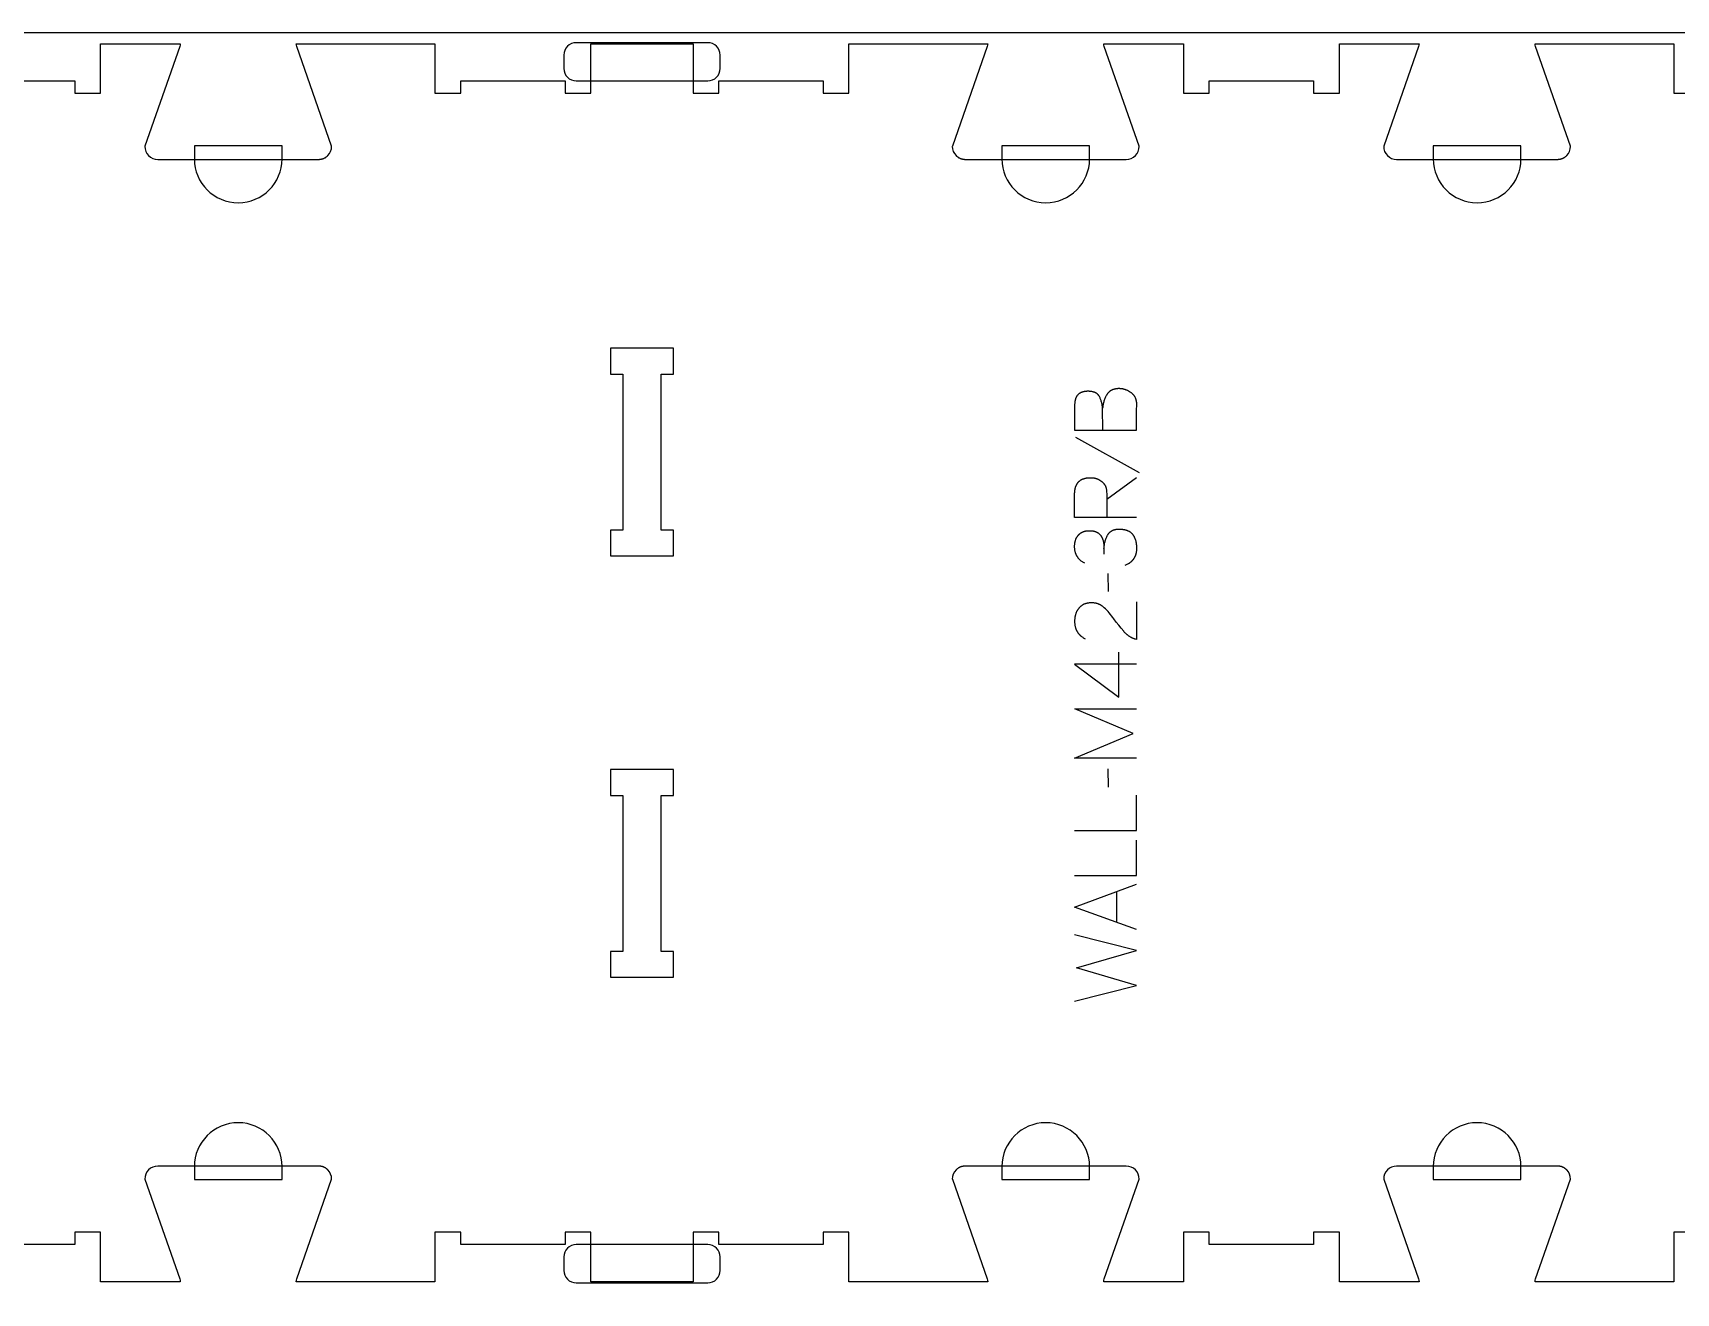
# Model space of a CAD drawing. Extents: x 0 to 4485, y 0 to 10771.
# Drawn here: x 1592 to 2388, y 6279 to 6889 of the extents above; entities that cross this region are included whole.
import ezdxf

# ---------------------------------------------------------------- set-up
doc = ezdxf.new("R2010")
doc.units = 0
for name, color, linetype in [('0_SHEET_SPRUCEPLY_2440X122', 1, 'CONTINUOUS'), ('1_ANYTOOL_1MMDEEP_LABELS_S', 2, 'CONTINUOUS'), ('3_ANYTOOL_CUTTHROUGH_INSID', 4, 'CONTINUOUS'), ('4_ANYTOOL_CUTTHROUGH_OUTSI', 5, 'CONTINUOUS'), ('5_ANYTOOL_HALF_MILL_9MM_IN', 3, 'CONTINUOUS')]:
    doc.layers.add(name, color=color, linetype=linetype)

msp = doc.modelspace()

# ---------------------------------------------------------------- linework, layer by layer
at = {"layer": '0_SHEET_SPRUCEPLY_2440X122'}
msp.add_lwpolyline([(371.7, 6889.42), (371.7, 5669.42), (2811.7, 5669.42), (2811.7, 6889.42)], close=True, dxfattribs=at)
at = {"layer": '1_ANYTOOL_1MMDEEP_LABELS_S', "color": 2}
for points in [[(2096.23, 6697.09), (2126.23, 6697.09), (2126.23, 6706.78), (2126.32, 6709.31), (2126.32, 6709.54), (2126.32, 6709.76), (2126.32, 6709.99), (2126.3, 6710.21), (2126.29, 6710.42), (2126.26, 6710.63), (2126.24, 6710.84), (2126.2, 6711.05), (2126.16, 6711.25), (2126.12, 6711.46), (2126.07, 6711.65), (2126.01, 6711.85), (2125.95, 6712.04), (2125.88, 6712.23), (2125.81, 6712.41), (2125.73, 6712.59), (2125.65, 6712.77), (2125.56, 6712.95), (2125.46, 6713.12), (2125.36, 6713.29), (2125.26, 6713.45), (2125.15, 6713.62), (2125.03, 6713.78), (2124.91, 6713.93), (2124.78, 6714.09), (2124.64, 6714.24), (2124.5, 6714.38), (2124.36, 6714.53), (2124.21, 6714.67), (2124.05, 6714.81), (2123.89, 6714.94), (2123.72, 6715.07), (2123.55, 6715.2), (2123.38, 6715.32), (2123.21, 6715.44), (2123.03, 6715.56), (2122.86, 6715.67), (2122.68, 6715.78), (2122.51, 6715.88), (2122.33, 6715.98), (2122.15, 6716.08), (2121.97, 6716.17), (2121.78, 6716.26), (2121.6, 6716.34), (2121.42, 6716.42), (2121.23, 6716.49), (2121.05, 6716.57), (2120.86, 6716.63), (2120.67, 6716.69), (2120.48, 6716.75), (2120.29, 6716.81), (2120.1, 6716.86), (2119.9, 6716.91), (2119.71, 6716.95), (2119.51, 6716.99), (2119.32, 6717.02), (2119.12, 6717.05), (2118.92, 6717.08), (2118.72, 6717.1), (2118.52, 6717.12), (2118.32, 6717.13), (2118.11, 6717.14), (2117.91, 6717.15), (2117.7, 6717.15), (2117.45, 6717.15), (2117.2, 6717.14), (2116.96, 6717.13), (2116.72, 6717.11), (2116.49, 6717.08), (2116.26, 6717.05), (2116.03, 6717.01), (2115.81, 6716.97), (2115.59, 6716.92), (2115.38, 6716.87), (2115.17, 6716.81), (2114.97, 6716.74), (2114.77, 6716.67), (2114.58, 6716.59), (2114.39, 6716.51), (2114.2, 6716.42), (2114.11, 6716.38), (2114.02, 6716.33), (2113.94, 6716.28), (2113.85, 6716.23), (2113.76, 6716.18), (2113.68, 6716.12), (2113.59, 6716.07), (2113.51, 6716.01), (2113.43, 6715.96), (2113.35, 6715.9), (2113.27, 6715.84), (2113.19, 6715.77), (2113.11, 6715.71), (2113.03, 6715.65), (2112.96, 6715.58), (2112.89, 6715.51), (2112.81, 6715.44), (2112.74, 6715.37), (2112.67, 6715.3), (2112.6, 6715.23), (2112.53, 6715.15), (2112.46, 6715.08), (2112.33, 6714.92), (2112.21, 6714.76), (2112.08, 6714.59), (2111.97, 6714.42), (2111.85, 6714.24), (2111.64, 6713.87), (2111.43, 6713.5), (2111.24, 6713.12), (2111.06, 6712.73), (2110.89, 6712.34), (2110.73, 6711.94), (2110.58, 6711.54), (2110.44, 6711.13), (2110.32, 6710.71), (2110.21, 6710.29), (2110.11, 6709.87), (2110.02, 6709.43), (2109.94, 6708.99), (2109.87, 6708.55), (2109.82, 6708.1), (2109.77, 6707.64)], [(2109.9, 6697.09), (2109.77, 6707.64), (2109.74, 6708.04), (2109.7, 6708.43), (2109.65, 6708.82), (2109.6, 6709.2), (2109.53, 6709.58), (2109.45, 6709.95), (2109.37, 6710.31), (2109.28, 6710.67), (2109.17, 6711.03), (2109.06, 6711.38), (2108.94, 6711.72), (2108.81, 6712.06), (2108.68, 6712.39), (2108.53, 6712.72), (2108.37, 6713.04), (2108.21, 6713.36), (2108.17, 6713.44), (2108.12, 6713.51), (2108.08, 6713.59), (2108.03, 6713.66), (2107.98, 6713.74), (2107.93, 6713.81), (2107.88, 6713.88), (2107.83, 6713.95), (2107.77, 6714.01), (2107.72, 6714.08), (2107.66, 6714.15), (2107.6, 6714.21), (2107.55, 6714.27), (2107.48, 6714.34), (2107.42, 6714.4), (2107.36, 6714.46), (2107.29, 6714.51), (2107.23, 6714.57), (2107.16, 6714.63), (2107.09, 6714.68), (2107.02, 6714.73), (2106.95, 6714.79), (2106.88, 6714.84), (2106.8, 6714.89), (2106.73, 6714.93), (2106.65, 6714.98), (2106.57, 6715.03), (2106.49, 6715.07), (2106.41, 6715.12), (2106.33, 6715.16), (2106.24, 6715.2), (2106.16, 6715.24), (2106.07, 6715.28), (2105.98, 6715.32), (2105.8, 6715.39), (2105.62, 6715.45), (2105.43, 6715.51), (2105.23, 6715.57), (2105.03, 6715.62), (2104.82, 6715.67), (2104.61, 6715.71), (2104.39, 6715.75), (2104.16, 6715.78), (2103.93, 6715.8), (2103.7, 6715.83), (2103.46, 6715.84), (2103.21, 6715.86), (2102.96, 6715.86), (2102.7, 6715.87), (2102.3, 6715.86), (2102.11, 6715.85), (2101.92, 6715.84), (2101.73, 6715.83), (2101.55, 6715.81), (2101.36, 6715.79), (2101.19, 6715.76), (2101.01, 6715.73), (2100.84, 6715.7), (2100.67, 6715.67), (2100.5, 6715.63), (2100.34, 6715.59), (2100.18, 6715.55), (2100.02, 6715.5), (2099.87, 6715.45), (2099.72, 6715.39), (2099.57, 6715.34), (2099.43, 6715.28), (2099.29, 6715.21), (2099.15, 6715.15), (2099.02, 6715.08), (2098.89, 6715), (2098.76, 6714.93), (2098.63, 6714.85), (2098.51, 6714.76), (2098.39, 6714.68), (2098.28, 6714.59), (2098.17, 6714.49), (2098.06, 6714.4), (2097.95, 6714.3), (2097.85, 6714.19), (2097.75, 6714.09), (2097.65, 6713.98), (2097.56, 6713.87), (2097.47, 6713.75), (2097.38, 6713.63), (2097.3, 6713.51), (2097.22, 6713.38), (2097.14, 6713.25), (2097.07, 6713.12), (2097, 6712.99), (2096.93, 6712.85), (2096.86, 6712.71), (2096.8, 6712.56), (2096.74, 6712.41), (2096.69, 6712.26), (2096.64, 6712.11), (2096.59, 6711.95), (2096.54, 6711.79), (2096.5, 6711.62), (2096.46, 6711.45), (2096.42, 6711.28), (2096.39, 6711.11), (2096.36, 6710.93), (2096.33, 6710.75), (2096.31, 6710.56), (2096.29, 6710.38), (2096.27, 6710.18), (2096.26, 6709.99), (2096.24, 6709.59), (2096.23, 6709.18), (2096.23, 6697.09)], [(2096.7, 6693.67), (2127.47, 6676.48)], [(2126.23, 6654.71), (2096.23, 6654.71), (2096.23, 6666.07), (2096.24, 6666.56), (2096.26, 6667.03), (2096.28, 6667.26), (2096.3, 6667.49), (2096.32, 6667.71), (2096.35, 6667.93), (2096.39, 6668.15), (2096.42, 6668.36), (2096.46, 6668.57), (2096.51, 6668.78), (2096.55, 6668.98), (2096.61, 6669.17), (2096.66, 6669.36), (2096.72, 6669.55), (2096.78, 6669.74), (2096.85, 6669.92), (2096.92, 6670.1), (2097, 6670.27), (2097.08, 6670.44), (2097.16, 6670.6), (2097.24, 6670.77), (2097.33, 6670.92), (2097.43, 6671.08), (2097.53, 6671.23), (2097.63, 6671.37), (2097.73, 6671.52), (2097.84, 6671.65), (2097.95, 6671.79), (2098.07, 6671.92), (2098.19, 6672.04), (2098.32, 6672.17), (2098.44, 6672.29), (2098.58, 6672.4), (2098.71, 6672.51), (2098.85, 6672.62), (2099, 6672.72), (2099.14, 6672.82), (2099.29, 6672.92), (2099.45, 6673.01), (2099.61, 6673.1), (2099.77, 6673.18), (2099.94, 6673.26), (2100.11, 6673.33), (2100.28, 6673.41), (2100.46, 6673.47), (2100.64, 6673.54), (2100.83, 6673.6), (2101.02, 6673.66), (2101.21, 6673.71), (2101.41, 6673.76), (2101.61, 6673.8), (2101.81, 6673.84), (2102.02, 6673.88), (2102.24, 6673.91), (2102.45, 6673.94), (2102.67, 6673.97), (2102.9, 6673.99), (2103.12, 6674.01), (2103.59, 6674.03), (2104.07, 6674.04), (2104.25, 6674.04), (2104.43, 6674.03), (2104.6, 6674.02), (2104.77, 6674.01), (2104.95, 6673.99), (2105.12, 6673.97), (2105.29, 6673.95), (2105.46, 6673.93), (2105.63, 6673.9), (2105.8, 6673.86), (2105.96, 6673.83), (2106.13, 6673.79), (2106.29, 6673.74), (2106.46, 6673.7), (2106.62, 6673.65), (2106.78, 6673.59), (2106.95, 6673.54), (2107.11, 6673.47), (2107.27, 6673.41), (2107.43, 6673.34), (2107.58, 6673.27), (2107.74, 6673.2), (2107.9, 6673.12), (2108.05, 6673.04), (2108.21, 6672.95), (2108.36, 6672.86), (2108.51, 6672.77), (2108.66, 6672.68), (2108.81, 6672.58), (2108.96, 6672.47), (2109.11, 6672.37), (2109.26, 6672.26), (2109.4, 6672.15), (2109.55, 6672.03), (2109.68, 6671.91), (2109.81, 6671.8), (2109.94, 6671.67), (2110.06, 6671.55), (2110.18, 6671.42), (2110.3, 6671.29), (2110.41, 6671.16), (2110.51, 6671.03), (2110.61, 6670.89), (2110.71, 6670.75), (2110.8, 6670.61), (2110.89, 6670.47), (2110.97, 6670.32), (2111.05, 6670.17), (2111.12, 6670.02), (2111.19, 6669.87), (2111.26, 6669.72), (2111.32, 6669.56), (2111.38, 6669.4), (2111.43, 6669.24), (2111.47, 6669.07), (2111.52, 6668.9), (2111.56, 6668.73), (2111.59, 6668.56), (2111.62, 6668.39), (2111.65, 6668.21), (2111.67, 6668.03), (2111.68, 6667.85), (2111.69, 6667.67), (2111.77, 6665.74), (2111.79, 6663.71), (2111.79, 6654.75)], [(2111.79, 6663.71), (2126.27, 6674.17)], [(2101.16, 6632.59), (2100.86, 6632.75), (2100.56, 6632.92), (2100.28, 6633.09), (2100, 6633.27), (2099.74, 6633.45), (2099.48, 6633.64), (2099.24, 6633.84), (2099.12, 6633.94), (2099, 6634.04), (2098.89, 6634.14), (2098.78, 6634.25), (2098.67, 6634.35), (2098.56, 6634.46), (2098.46, 6634.57), (2098.35, 6634.68), (2098.25, 6634.8), (2098.16, 6634.91), (2098.06, 6635.03), (2097.97, 6635.14), (2097.88, 6635.26), (2097.79, 6635.38), (2097.71, 6635.51), (2097.62, 6635.63), (2097.54, 6635.76), (2097.46, 6635.88), (2097.39, 6636.01), (2097.31, 6636.14), (2097.24, 6636.27), (2097.17, 6636.41), (2097.11, 6636.54), (2097.04, 6636.68), (2096.98, 6636.82), (2096.92, 6636.96), (2096.87, 6637.1), (2096.81, 6637.24), (2096.76, 6637.39), (2096.71, 6637.53), (2096.67, 6637.68), (2096.62, 6637.83), (2096.54, 6638.13), (2096.47, 6638.44), (2096.4, 6638.76), (2096.35, 6639.08), (2096.31, 6639.41), (2096.27, 6639.74), (2096.25, 6640.08), (2096.24, 6640.43), (2096.23, 6640.78), (2096.23, 6640.99), (2096.24, 6641.2), (2096.25, 6641.4), (2096.26, 6641.61), (2096.28, 6641.81), (2096.3, 6642.01), (2096.32, 6642.2), (2096.35, 6642.39), (2096.38, 6642.58), (2096.42, 6642.77), (2096.45, 6642.96), (2096.5, 6643.14), (2096.54, 6643.32), (2096.59, 6643.5), (2096.65, 6643.68), (2096.7, 6643.85), (2096.76, 6644.02), (2096.83, 6644.19), (2096.9, 6644.36), (2096.97, 6644.52), (2097.04, 6644.68), (2097.12, 6644.84), (2097.21, 6644.99), (2097.29, 6645.15), (2097.38, 6645.3), (2097.48, 6645.45), (2097.57, 6645.59), (2097.67, 6645.74), (2097.78, 6645.88), (2097.89, 6646.02), (2098, 6646.15), (2098.12, 6646.29), (2098.24, 6646.42), (2098.36, 6646.54), (2098.48, 6646.67), (2098.61, 6646.78), (2098.74, 6646.9), (2098.88, 6647.01), (2099.02, 6647.11), (2099.16, 6647.21), (2099.3, 6647.31), (2099.45, 6647.4), (2099.6, 6647.49), (2099.75, 6647.57), (2099.91, 6647.65), (2100.07, 6647.73), (2100.23, 6647.8), (2100.4, 6647.87), (2100.57, 6647.93), (2100.74, 6647.99), (2100.92, 6648.04), (2101.09, 6648.09), (2101.27, 6648.14), (2101.46, 6648.18), (2101.65, 6648.22), (2101.84, 6648.25), (2102.03, 6648.28), (2102.23, 6648.31), (2102.43, 6648.33), (2102.63, 6648.34), (2102.84, 6648.35), (2103.05, 6648.36), (2103.26, 6648.37), (2103.82, 6648.36), (2104.15, 6648.35), (2104.47, 6648.33), (2104.78, 6648.29), (2105.09, 6648.25), (2105.23, 6648.23), (2105.38, 6648.2), (2105.52, 6648.17), (2105.66, 6648.14), (2105.79, 6648.11), (2105.93, 6648.08), (2106.06, 6648.04), (2106.19, 6648), (2106.31, 6647.96), (2106.44, 6647.91), (2106.56, 6647.87), (2106.68, 6647.82), (2106.79, 6647.77), (2106.91, 6647.72), (2107.02, 6647.66), (2107.12, 6647.6), (2107.23, 6647.54), (2107.33, 6647.48), (2107.43, 6647.42), (2107.53, 6647.35), (2107.62, 6647.28), (2107.72, 6647.21), (2107.9, 6647.06), (2108.07, 6646.91), (2108.23, 6646.76), (2108.39, 6646.6), (2108.47, 6646.51), (2108.54, 6646.43), (2108.62, 6646.35), (2108.69, 6646.26), (2108.76, 6646.18), (2108.83, 6646.09), (2108.89, 6646), (2108.96, 6645.91), (2109.02, 6645.82), (2109.08, 6645.73), (2109.14, 6645.64), (2109.2, 6645.54), (2109.26, 6645.45), (2109.32, 6645.35), (2109.37, 6645.26), (2109.42, 6645.16), (2109.47, 6645.06), (2109.52, 6644.96), (2109.57, 6644.86), (2109.61, 6644.76), (2109.65, 6644.65), (2109.7, 6644.55), (2109.77, 6644.34), (2109.85, 6644.12), (2109.92, 6643.9), (2109.98, 6643.68), (2110.04, 6643.46), (2110.09, 6643.24), (2110.15, 6643.01), (2110.19, 6642.78), (2110.23, 6642.55), (2110.27, 6642.32), (2110.31, 6642.09), (2110.34, 6641.85), (2110.36, 6641.61), (2110.38, 6641.37), (2110.4, 6641.12), (2110.41, 6640.88), (2110.42, 6640.63), (2110.46, 6636.92)], [(2110.46, 6639.71), (2110.49, 6640.15), (2110.52, 6640.58), (2110.57, 6641.01), (2110.63, 6641.43), (2110.7, 6641.85), (2110.78, 6642.27), (2110.88, 6642.68), (2110.98, 6643.08), (2111.09, 6643.49), (2111.22, 6643.88), (2111.35, 6644.28), (2111.5, 6644.67), (2111.66, 6645.05), (2111.83, 6645.43), (2112.01, 6645.81), (2112.2, 6646.18), (2112.3, 6646.36), (2112.4, 6646.54), (2112.45, 6646.62), (2112.51, 6646.71), (2112.57, 6646.79), (2112.62, 6646.87), (2112.68, 6646.95), (2112.74, 6647.03), (2112.81, 6647.11), (2112.87, 6647.19), (2112.93, 6647.26), (2113, 6647.33), (2113.06, 6647.4), (2113.13, 6647.47), (2113.2, 6647.54), (2113.27, 6647.61), (2113.34, 6647.68), (2113.41, 6647.74), (2113.49, 6647.8), (2113.56, 6647.86), (2113.64, 6647.92), (2113.72, 6647.98), (2113.79, 6648.04), (2113.87, 6648.09), (2113.95, 6648.15), (2114.04, 6648.2), (2114.12, 6648.25), (2114.2, 6648.3), (2114.29, 6648.35), (2114.38, 6648.4), (2114.46, 6648.44), (2114.55, 6648.49), (2114.64, 6648.53), (2114.73, 6648.57), (2114.83, 6648.61), (2114.92, 6648.65), (2115.11, 6648.72), (2115.31, 6648.79), (2115.51, 6648.85), (2115.72, 6648.9), (2115.93, 6648.95), (2116.14, 6649), (2116.36, 6649.03), (2116.59, 6649.07), (2116.82, 6649.09), (2117.05, 6649.11), (2117.29, 6649.13), (2117.54, 6649.13), (2117.79, 6649.14), (2118.07, 6649.13), (2118.34, 6649.13), (2118.61, 6649.12), (2118.87, 6649.1), (2119.13, 6649.08), (2119.39, 6649.05), (2119.64, 6649.02), (2119.88, 6648.98), (2120.12, 6648.94), (2120.35, 6648.89), (2120.58, 6648.84), (2120.81, 6648.79), (2121.03, 6648.73), (2121.24, 6648.66), (2121.45, 6648.59), (2121.66, 6648.52), (2121.86, 6648.44), (2122.05, 6648.35), (2122.24, 6648.26), (2122.43, 6648.17), (2122.61, 6648.07), (2122.78, 6647.96), (2122.95, 6647.85), (2123.12, 6647.74), (2123.28, 6647.62), (2123.43, 6647.5), (2123.58, 6647.37), (2123.66, 6647.3), (2123.73, 6647.23), (2123.8, 6647.17), (2123.87, 6647.1), (2123.94, 6647.02), (2124, 6646.95), (2124.07, 6646.88), (2124.13, 6646.8), (2124.26, 6646.65), (2124.38, 6646.49), (2124.5, 6646.33), (2124.61, 6646.17), (2124.72, 6646), (2124.83, 6645.83), (2124.93, 6645.66), (2125.03, 6645.48), (2125.12, 6645.3), (2125.21, 6645.11), (2125.3, 6644.92), (2125.38, 6644.73), (2125.46, 6644.53), (2125.54, 6644.33), (2125.61, 6644.13), (2125.67, 6643.93), (2125.74, 6643.72), (2125.8, 6643.5), (2125.85, 6643.29), (2125.91, 6643.07), (2125.95, 6642.84), (2126, 6642.61), (2126.04, 6642.38), (2126.08, 6642.15), (2126.11, 6641.91), (2126.16, 6641.42), (2126.2, 6640.92), (2126.22, 6640.41), (2126.23, 6639.88), (2126.23, 6639.5), (2126.21, 6639.12), (2126.18, 6638.76), (2126.14, 6638.4), (2126.09, 6638.05), (2126.06, 6637.88), (2126.03, 6637.7), (2126, 6637.54), (2125.96, 6637.37), (2125.92, 6637.2), (2125.87, 6637.04), (2125.83, 6636.88), (2125.78, 6636.72), (2125.73, 6636.56), (2125.67, 6636.41), (2125.62, 6636.25), (2125.56, 6636.1), (2125.49, 6635.95), (2125.43, 6635.81), (2125.36, 6635.66), (2125.29, 6635.52), (2125.22, 6635.37), (2125.14, 6635.23), (2125.06, 6635.1), (2124.98, 6634.96), (2124.89, 6634.83), (2124.81, 6634.69), (2124.72, 6634.56), (2124.62, 6634.44), (2124.53, 6634.31), (2124.43, 6634.18), (2124.33, 6634.06), (2124.22, 6633.94), (2124.11, 6633.82), (2124, 6633.71), (2123.89, 6633.59), (2123.78, 6633.48), (2123.66, 6633.37), (2123.54, 6633.26), (2123.41, 6633.15), (2123.29, 6633.05), (2123.16, 6632.94), (2123.02, 6632.84), (2122.89, 6632.74), (2122.75, 6632.64), (2122.61, 6632.55), (2122.47, 6632.45), (2122.32, 6632.36), (2122.17, 6632.27), (2121.87, 6632.1), (2121.55, 6631.93), (2121.22, 6631.77), (2120.88, 6631.62), (2120.53, 6631.48)], [(2112.35, 6627.62), (2112.43, 6618.84)], [(2126.19, 6613.91), (2126.15, 6595.61), (2125.69, 6595.76), (2125.47, 6595.83), (2125.24, 6595.92), (2125.02, 6596), (2124.81, 6596.09), (2124.59, 6596.18), (2124.38, 6596.28), (2124.17, 6596.38), (2123.96, 6596.48), (2123.76, 6596.59), (2123.55, 6596.7), (2123.35, 6596.81), (2123.15, 6596.93), (2122.96, 6597.05), (2122.76, 6597.18), (2122.57, 6597.31), (2122.39, 6597.44), (2122.2, 6597.57), (2122.02, 6597.71), (2121.83, 6597.86), (2121.65, 6598), (2121.48, 6598.15), (2121.3, 6598.3), (2121.13, 6598.46), (2120.96, 6598.62), (2120.8, 6598.79), (2120.63, 6598.95), (2120.47, 6599.12), (2120.31, 6599.3), (2120, 6599.66), (2118.78, 6601.13), (2117.59, 6602.63), (2116.43, 6604.13), (2115.3, 6605.66), (2114.74, 6606.41), (2114.17, 6607.15), (2113.59, 6607.86), (2113.01, 6608.55), (2112.42, 6609.21), (2111.81, 6609.86), (2111.21, 6610.48), (2110.59, 6611.08), (2110.43, 6611.23), (2110.27, 6611.37), (2110.11, 6611.5), (2109.95, 6611.63), (2109.78, 6611.76), (2109.62, 6611.88), (2109.45, 6612), (2109.27, 6612.11), (2109.1, 6612.22), (2108.92, 6612.32), (2108.74, 6612.42), (2108.56, 6612.52), (2108.38, 6612.61), (2108.19, 6612.69), (2108, 6612.77), (2107.81, 6612.85), (2107.62, 6612.92), (2107.43, 6612.99), (2107.23, 6613.05), (2107.03, 6613.11), (2106.83, 6613.16), (2106.62, 6613.21), (2106.42, 6613.25), (2106.21, 6613.29), (2106, 6613.32), (2105.79, 6613.35), (2105.57, 6613.38), (2105.35, 6613.4), (2105.13, 6613.42), (2104.91, 6613.43), (2104.69, 6613.44), (2104.46, 6613.44), (2104.21, 6613.43), (2103.96, 6613.43), (2103.72, 6613.42), (2103.48, 6613.4), (2103.25, 6613.38), (2103.02, 6613.35), (2102.79, 6613.32), (2102.57, 6613.28), (2102.35, 6613.24), (2102.13, 6613.19), (2101.92, 6613.14), (2101.71, 6613.08), (2101.5, 6613.02), (2101.3, 6612.95), (2101.11, 6612.88), (2100.91, 6612.81), (2100.72, 6612.72), (2100.54, 6612.64), (2100.36, 6612.55), (2100.18, 6612.45), (2100, 6612.35), (2099.83, 6612.24), (2099.66, 6612.13), (2099.5, 6612.02), (2099.34, 6611.89), (2099.19, 6611.77), (2099.03, 6611.64), (2098.89, 6611.5), (2098.74, 6611.36), (2098.6, 6611.22), (2098.46, 6611.06), (2098.33, 6610.91), (2098.2, 6610.75), (2098.08, 6610.59), (2097.96, 6610.42), (2097.84, 6610.26), (2097.73, 6610.09), (2097.62, 6609.91), (2097.51, 6609.74), (2097.41, 6609.56), (2097.32, 6609.38), (2097.22, 6609.2), (2097.14, 6609.01), (2097.05, 6608.83), (2096.97, 6608.64), (2096.9, 6608.44), (2096.82, 6608.25), (2096.76, 6608.05), (2096.69, 6607.85), (2096.63, 6607.64), (2096.58, 6607.44), (2096.53, 6607.23), (2096.48, 6607.02), (2096.44, 6606.8), (2096.4, 6606.59), (2096.36, 6606.37), (2096.33, 6606.15), (2096.3, 6605.92), (2096.28, 6605.7), (2096.26, 6605.47), (2096.25, 6605.23), (2096.24, 6605), (2096.23, 6604.52), (2096.24, 6604.16), (2096.25, 6603.8), (2096.28, 6603.44), (2096.31, 6603.1), (2096.36, 6602.76), (2096.41, 6602.42), (2096.48, 6602.1), (2096.55, 6601.77), (2096.63, 6601.46), (2096.68, 6601.31), (2096.73, 6601.15), (2096.78, 6601), (2096.83, 6600.85), (2096.89, 6600.7), (2096.95, 6600.56), (2097.01, 6600.41), (2097.07, 6600.27), (2097.14, 6600.13), (2097.21, 6599.99), (2097.28, 6599.85), (2097.35, 6599.71), (2097.43, 6599.58), (2097.51, 6599.44), (2097.59, 6599.31), (2097.67, 6599.18), (2097.76, 6599.05), (2097.84, 6598.93), (2097.94, 6598.8), (2098.03, 6598.68), (2098.12, 6598.56), (2098.22, 6598.44), (2098.32, 6598.32), (2098.43, 6598.2), (2098.53, 6598.08), (2098.64, 6597.97), (2098.75, 6597.86), (2098.87, 6597.75), (2098.98, 6597.64), (2099.1, 6597.53), (2099.22, 6597.43), (2099.34, 6597.32), (2099.6, 6597.12), (2099.86, 6596.92), (2100.14, 6596.73), (2100.42, 6596.55), (2100.71, 6596.37), (2101.02, 6596.2), (2101.33, 6596.04)], [(2126.23, 6583.69), (2096.19, 6583.74), (2117.57, 6567.71)], [(2117.57, 6567.71), (2117.57, 6589.48)], [(2126.23, 6538.14), (2096.23, 6538.14), (2124.6, 6550.14), (2096.36, 6562.14), (2126.23, 6562.14)], [(2112.35, 6532.99), (2112.43, 6524.21)], [(2096.23, 6503.25), (2126.23, 6503.25), (2126.23, 6520.35)], [(2096.23, 6481.44), (2126.23, 6481.44), (2126.23, 6498.54)], [(2126.23, 6455.21), (2096.23, 6466.09), (2126.23, 6477.15)], [(2116.67, 6458.68), (2116.67, 6473.59)], [(2096.23, 6420.49), (2126.23, 6428.21), (2097.13, 6436.65), (2126.23, 6445.14), (2096.23, 6452.64)]]:
    msp.add_lwpolyline(points, dxfattribs=at)
at = {"layer": '3_ANYTOOL_CUTTHROUGH_INSID', "color": 4}
for points in [[(1871.45, 6736.42), (1871.45, 6724.17), (1877.45, 6724.17), (1877.45, 6648.67), (1871.45, 6648.67), (1871.45, 6636.17), (1901.95, 6636.17), (1901.95, 6648.67), (1895.95, 6648.67), (1895.95, 6724.17), (1901.95, 6724.17), (1901.95, 6736.67), (1871.45, 6736.67)], [(1901.95, 6432.42), (1901.95, 6444.67), (1895.95, 6444.67), (1895.95, 6520.17), (1901.95, 6520.17), (1901.95, 6532.67), (1871.45, 6532.67), (1871.45, 6520.17), (1877.45, 6520.17), (1877.45, 6444.67), (1871.45, 6444.67), (1871.45, 6432.17), (1901.95, 6432.17)]]:
    msp.add_lwpolyline(points, close=True, dxfattribs=at)
at = {"layer": '4_ANYTOOL_CUTTHROUGH_OUTSI', "color": 5}
for points in [[(1561.45, 6866.17), (1611.95, 6866.17), (1611.95, 6860.17), (1624.45, 6860.17), (1624.45, 6884.17), (1663.05, 6884.17), (1663.05, 6884.17, -0.061485), (1662.82, 6882.78), (1645.92, 6834.51), (1645.91, 6834.47), (1645.91, 6834.42), (1645.91, 6834.42, 0.414214), (1652.16, 6828.17), (1730.16, 6828.17), (1730.31, 6828.17), (1730.46, 6828.18), (1730.61, 6828.19), (1730.76, 6828.2), (1730.91, 6828.22), (1731.06, 6828.24), (1731.21, 6828.26), (1731.36, 6828.29), (1731.51, 6828.32), (1731.66, 6828.36), (1731.81, 6828.4), (1731.96, 6828.44), (1732.11, 6828.49), (1732.26, 6828.54), (1732.4, 6828.59), (1732.55, 6828.65), (1732.69, 6828.71), (1732.83, 6828.77), (1732.97, 6828.84), (1733.11, 6828.91), (1733.24, 6828.99), (1733.38, 6829.07), (1733.51, 6829.15), (1733.64, 6829.23), (1733.76, 6829.32), (1733.89, 6829.41), (1734.01, 6829.5), (1734.13, 6829.6), (1734.24, 6829.7), (1734.36, 6829.8), (1734.47, 6829.9), (1734.57, 6830, 0.198912), (1736.41, 6834.42), (1736.41, 6834.47), (1736.39, 6834.51), (1719.49, 6882.78), (1719.49, 6882.78, -0.061485), (1719.26, 6884.17), (1786.45, 6884.17), (1786.45, 6860.17), (1798.95, 6860.17), (1798.95, 6866.17), (1849.45, 6866.17), (1849.45, 6860.17), (1861.95, 6860.17), (1861.95, 6884.17), (1911.45, 6884.17), (1911.45, 6860.17), (1923.95, 6860.17), (1923.95, 6866.17), (1974.45, 6866.17), (1974.45, 6860.17), (1986.95, 6860.17), (1986.95, 6884.17), (2054.14, 6884.17), (2054.14, 6884.17, -0.061485), (2053.91, 6882.78), (2037.01, 6834.51), (2037, 6834.47), (2037, 6834.42), (2037, 6834.42, 0.198912), (2038.83, 6830), (2038.94, 6829.9), (2039.05, 6829.8), (2039.16, 6829.7), (2039.28, 6829.6), (2039.4, 6829.5), (2039.52, 6829.41), (2039.64, 6829.32), (2039.77, 6829.23), (2039.9, 6829.15), (2040.03, 6829.07), (2040.16, 6828.99), (2040.3, 6828.91), (2040.43, 6828.84), (2040.57, 6828.77), (2040.71, 6828.71), (2040.86, 6828.65), (2041, 6828.59), (2041.15, 6828.54), (2041.29, 6828.49), (2041.44, 6828.44), (2041.59, 6828.4), (2041.74, 6828.36), (2041.89, 6828.32), (2042.04, 6828.29), (2042.19, 6828.26), (2042.34, 6828.24), (2042.5, 6828.22), (2042.65, 6828.2), (2042.8, 6828.19), (2042.95, 6828.18), (2043.1, 6828.17), (2043.25, 6828.17), (2121.25, 6828.17, 0.414214), (2127.5, 6834.42), (2127.5, 6834.47), (2127.49, 6834.51), (2110.59, 6882.78), (2110.59, 6882.78, -0.061485), (2110.35, 6884.17), (2148.95, 6884.17), (2148.95, 6860.17), (2161.45, 6860.17), (2161.45, 6866.17), (2211.95, 6866.17), (2211.95, 6860.17), (2224.45, 6860.17), (2224.45, 6884.17), (2263.05, 6884.17), (2263.05, 6884.17, -0.061485), (2262.82, 6882.78), (2245.92, 6834.51), (2245.91, 6834.47), (2245.91, 6834.42), (2245.91, 6834.42, 0.414214), (2252.16, 6828.17), (2330.16, 6828.17), (2330.31, 6828.17), (2330.46, 6828.18), (2330.61, 6828.19), (2330.76, 6828.2), (2330.91, 6828.22), (2331.06, 6828.24), (2331.21, 6828.26), (2331.36, 6828.29), (2331.51, 6828.32), (2331.66, 6828.36), (2331.81, 6828.4), (2331.96, 6828.44), (2332.11, 6828.49), (2332.26, 6828.54), (2332.4, 6828.59), (2332.55, 6828.65), (2332.69, 6828.71), (2332.83, 6828.77), (2332.97, 6828.84), (2333.11, 6828.91), (2333.24, 6828.99), (2333.38, 6829.07), (2333.51, 6829.15), (2333.64, 6829.23), (2333.76, 6829.32), (2333.89, 6829.41), (2334.01, 6829.5), (2334.13, 6829.6), (2334.24, 6829.7), (2334.36, 6829.8), (2334.47, 6829.9), (2334.57, 6830, 0.198912), (2336.41, 6834.42), (2336.41, 6834.47), (2336.39, 6834.51), (2319.49, 6882.78), (2319.49, 6882.78, -0.061485), (2319.26, 6884.17), (2386.45, 6884.17), (2386.45, 6860.17), (2398.95, 6860.17)], [(2398.95, 6308.67), (2386.45, 6308.67), (2386.45, 6284.67), (2336.7, 6284.67), (2319.26, 6284.67), (2319.26, 6284.67, -0.061485), (2319.49, 6286.06), (2336.39, 6334.34), (2336.41, 6334.38), (2336.41, 6334.42), (2336.41, 6334.42, 0.198912), (2334.57, 6338.84), (2334.47, 6338.95), (2334.36, 6339.05), (2334.24, 6339.15), (2334.13, 6339.25), (2334.01, 6339.34), (2333.89, 6339.44), (2333.76, 6339.53), (2333.64, 6339.61), (2333.51, 6339.7), (2333.38, 6339.78), (2333.24, 6339.86), (2333.11, 6339.93), (2332.97, 6340), (2332.83, 6340.07), (2332.69, 6340.14), (2332.55, 6340.2), (2332.4, 6340.26), (2332.26, 6340.31), (2332.11, 6340.36), (2331.96, 6340.41), (2331.81, 6340.45), (2331.66, 6340.49), (2331.51, 6340.52), (2331.36, 6340.56), (2331.21, 6340.58), (2331.06, 6340.61), (2330.91, 6340.63), (2330.76, 6340.64), (2330.61, 6340.66), (2330.46, 6340.67), (2330.31, 6340.67), (2330.16, 6340.67), (2252.16, 6340.67, 0.414214), (2245.91, 6334.42), (2245.91, 6334.38), (2245.92, 6334.34), (2262.82, 6286.06), (2262.82, 6286.06, -0.061485), (2263.05, 6284.67), (2224.45, 6284.67), (2224.45, 6308.67), (2211.95, 6308.67), (2211.95, 6302.67), (2161.45, 6302.67), (2161.45, 6308.67), (2148.95, 6308.67), (2148.95, 6284.67), (2110.35, 6284.67), (2110.35, 6284.67, -0.061485), (2110.59, 6286.06), (2127.49, 6334.34), (2127.5, 6334.38), (2127.5, 6334.42), (2127.5, 6334.42, 0.414214), (2121.25, 6340.67), (2043.25, 6340.67), (2043.1, 6340.67), (2042.95, 6340.67), (2042.8, 6340.66), (2042.65, 6340.64), (2042.5, 6340.63), (2042.34, 6340.61), (2042.19, 6340.58), (2042.04, 6340.56), (2041.89, 6340.52), (2041.74, 6340.49), (2041.59, 6340.45), (2041.44, 6340.41), (2041.29, 6340.36), (2041.15, 6340.31), (2041, 6340.26), (2040.86, 6340.2), (2040.71, 6340.14), (2040.57, 6340.07), (2040.43, 6340), (2040.3, 6339.93), (2040.16, 6339.86), (2040.03, 6339.78), (2039.9, 6339.7), (2039.77, 6339.61), (2039.64, 6339.53), (2039.52, 6339.44), (2039.4, 6339.34), (2039.28, 6339.25), (2039.16, 6339.15), (2039.05, 6339.05), (2038.94, 6338.95), (2038.83, 6338.84, 0.198912), (2037, 6334.42), (2037, 6334.38), (2037.01, 6334.34), (2053.91, 6286.06), (2053.91, 6286.06, -0.061485), (2054.14, 6284.67), (2036.7, 6284.67), (1986.95, 6284.67), (1986.95, 6308.67), (1974.45, 6308.67), (1974.45, 6302.67), (1923.95, 6302.67), (1923.95, 6308.67), (1911.45, 6308.67), (1911.45, 6284.67), (1861.95, 6284.67), (1861.95, 6308.67), (1849.45, 6308.67), (1849.45, 6302.67), (1798.95, 6302.67), (1798.95, 6308.67), (1786.45, 6308.67), (1786.45, 6284.67), (1736.7, 6284.67), (1719.26, 6284.67), (1719.26, 6284.67, -0.061485), (1719.49, 6286.06), (1736.39, 6334.34), (1736.41, 6334.38), (1736.41, 6334.42), (1736.41, 6334.42, 0.198912), (1734.57, 6338.84), (1734.47, 6338.95), (1734.36, 6339.05), (1734.24, 6339.15), (1734.13, 6339.25), (1734.01, 6339.34), (1733.89, 6339.44), (1733.76, 6339.53), (1733.64, 6339.61), (1733.51, 6339.7), (1733.38, 6339.78), (1733.24, 6339.86), (1733.11, 6339.93), (1732.97, 6340), (1732.83, 6340.07), (1732.69, 6340.14), (1732.55, 6340.2), (1732.4, 6340.26), (1732.26, 6340.31), (1732.11, 6340.36), (1731.96, 6340.41), (1731.81, 6340.45), (1731.66, 6340.49), (1731.51, 6340.52), (1731.36, 6340.56), (1731.21, 6340.58), (1731.06, 6340.61), (1730.91, 6340.63), (1730.76, 6340.64), (1730.61, 6340.66), (1730.46, 6340.67), (1730.31, 6340.67), (1730.16, 6340.67), (1652.16, 6340.67, 0.414214), (1645.91, 6334.42), (1645.91, 6334.38), (1645.92, 6334.34), (1662.82, 6286.06), (1662.82, 6286.06, -0.061485), (1663.05, 6284.67), (1624.45, 6284.67), (1624.45, 6308.67), (1611.95, 6308.67), (1611.95, 6302.67), (1561.45, 6302.67)]]:
    msp.add_lwpolyline(points, format="xyb", dxfattribs=at)
at = {"layer": '5_ANYTOOL_HALF_MILL_9MM_IN'}
for points in [[(1854.83, 6884.67, 0.414214), (1848.83, 6878.67), (1848.83, 6872.17, 0.414214), (1854.83, 6866.17), (1918.58, 6866.17, 0.414214), (1924.58, 6872.17), (1924.58, 6878.67, 0.414214), (1918.58, 6884.67)], [(1669.91, 6828.42, 1), (1712.41, 6828.42), (1712.41, 6828.67), (1712.41, 6834.67), (1669.91, 6834.67), (1669.91, 6828.67), (1669.91, 6828.42)], [(2061, 6828.42, 1), (2103.5, 6828.42), (2103.5, 6828.67), (2103.5, 6834.67), (2061, 6834.67), (2061, 6828.67), (2061, 6828.42)], [(2269.91, 6828.42, 1), (2312.41, 6828.42), (2312.41, 6828.67), (2312.41, 6834.67), (2269.91, 6834.67), (2269.91, 6828.67), (2269.91, 6828.42)], [(1712.41, 6340.42, 1), (1669.91, 6340.42), (1669.91, 6340.17), (1669.91, 6334.17), (1712.41, 6334.17), (1712.41, 6340.17), (1712.41, 6340.42)], [(2103.5, 6340.42, 1), (2061, 6340.42), (2061, 6340.17), (2061, 6334.17), (2103.5, 6334.17), (2103.5, 6340.17), (2103.5, 6340.42)], [(2312.41, 6340.42, 1), (2269.91, 6340.42), (2269.91, 6340.17), (2269.91, 6334.17), (2312.41, 6334.17), (2312.41, 6340.17), (2312.41, 6340.42)], [(1854.83, 6302.67, 0.414214), (1848.83, 6296.67), (1848.83, 6290.17, 0.414214), (1854.83, 6284.17), (1918.58, 6284.17, 0.414214), (1924.58, 6290.17), (1924.58, 6296.67, 0.414214), (1918.58, 6302.67)]]:
    msp.add_lwpolyline(points, format="xyb", close=True, dxfattribs=at)

doc.saveas('drawing.dxf')
